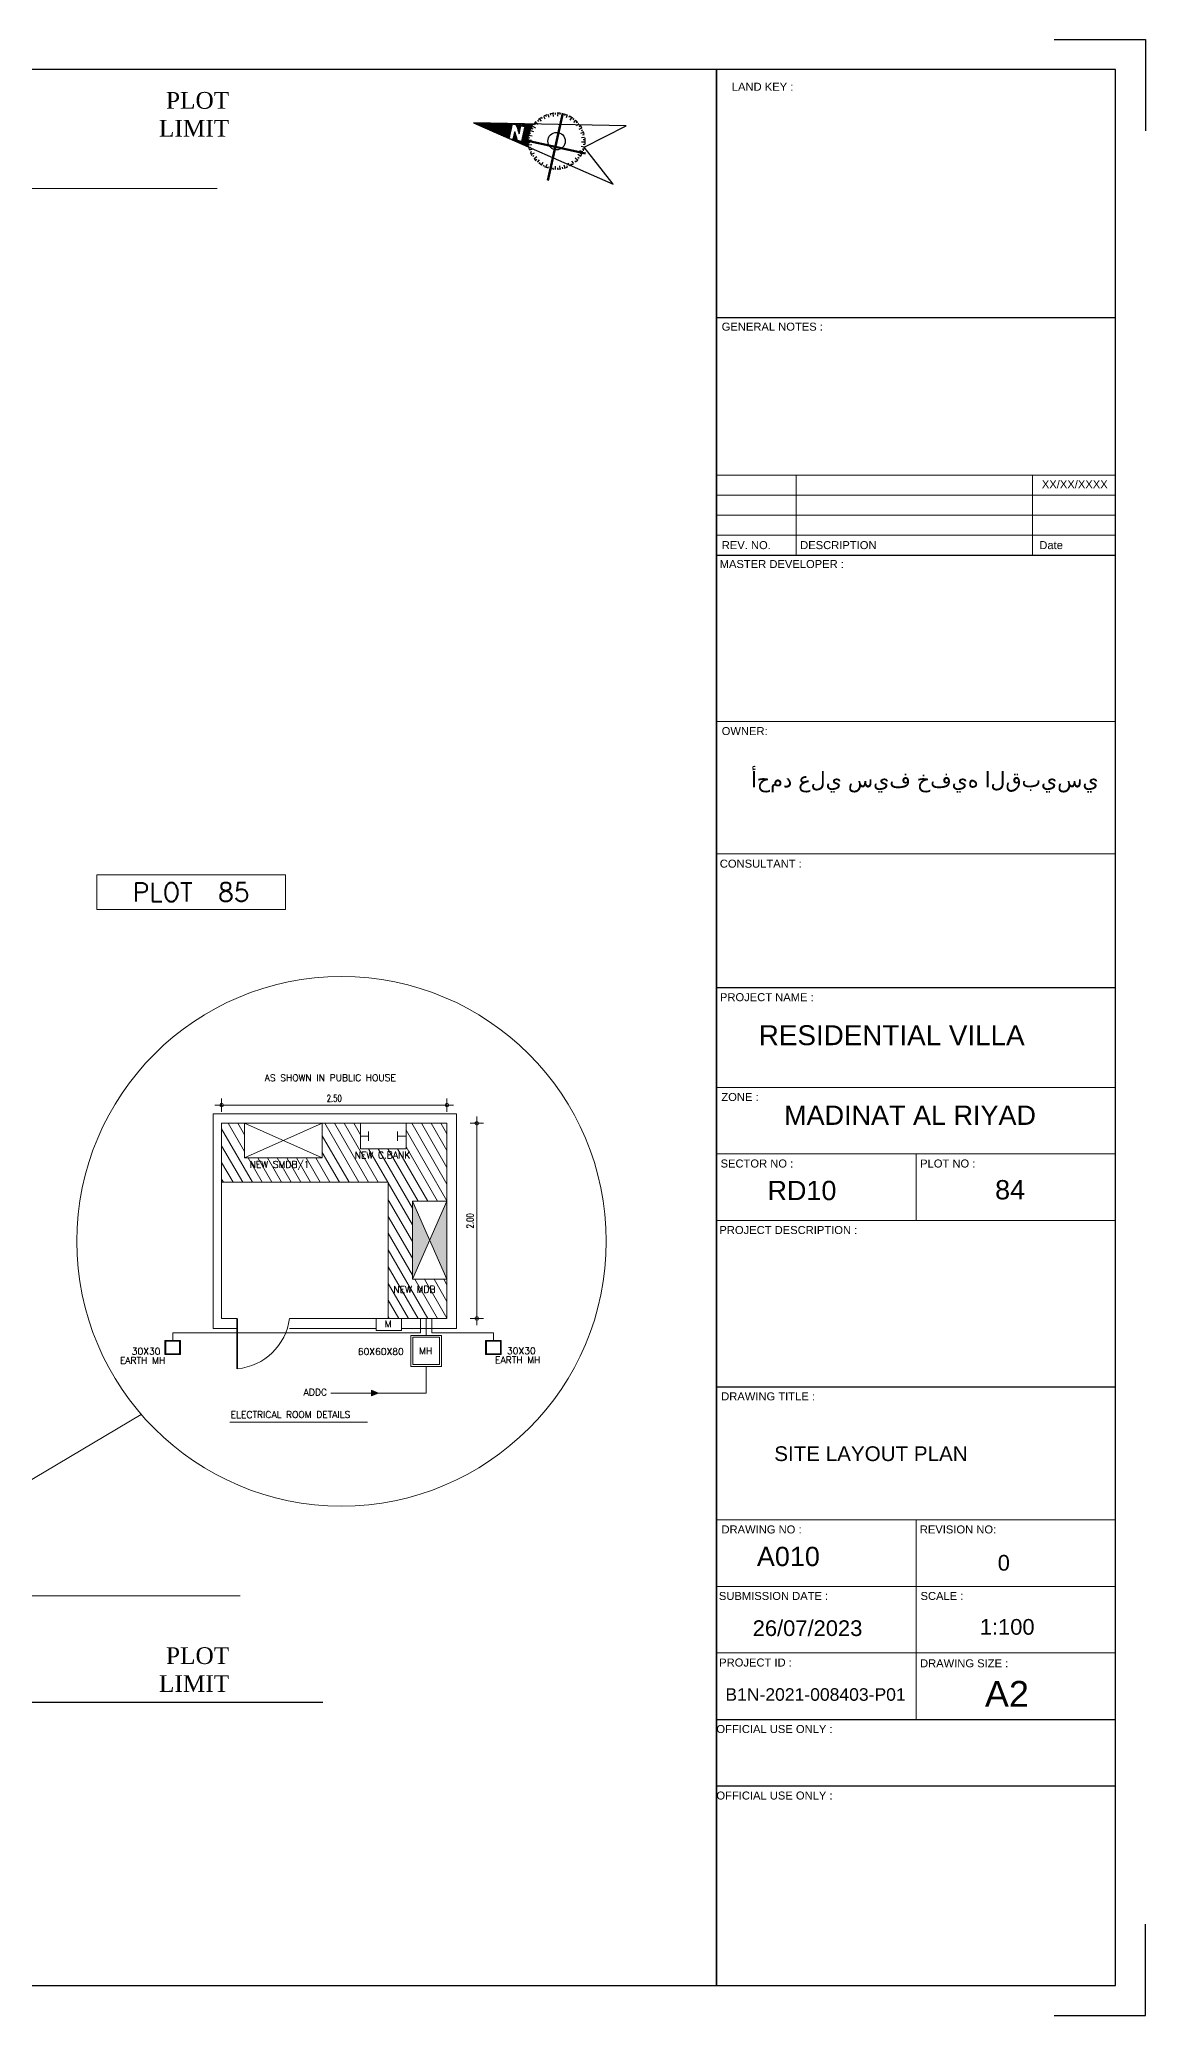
# Model space of a CAD drawing. Header units: millimetres. Extents: x -11627 to -10952, y 10244 to 10588.
# Drawn here: x -11576.9 to -11543.9, y 10439.6 to 10498.6 of the extents above; entities that cross this region are included whole.
import ezdxf
from ezdxf.enums import TextEntityAlignment as Align

# ---------------------------------------------------------------- set-up
doc = ezdxf.new("R2010")
doc.units = ezdxf.units.MM
doc.header["$PDMODE"] = 35
doc.linetypes.add('DOT', pattern=[0.25, 0, -0.25])
doc.layers.get('0').update_dxf_attribs({"lineweight": 5})
doc.layers.get('DEFPOINTS').update_dxf_attribs({"lineweight": 5})
for name, color, linetype in [('A-DETL-04', 5, 'Continuous'), ('A-PLOT LIMIT', 1, 'Continuous'), ('INSERT TEXT', 1, 'Continuous')]:
    doc.layers.add(name, color=color, linetype=linetype)
for name, color, linetype, lineweight in [('A-TEXT', 3, 'Continuous', 13), ('BORDER A1', 7, 'Continuous', 100), ('DIM IN', 191, 'Continuous', 5), ('HATCH', 8, 'Continuous', 0), ('IN LINE', 7, 'Continuous', 20), ('TEXT', 30, 'Continuous', 9), ('Title Block', 7, 'Continuous', 0)]:
    doc.layers.add(name, color=color, linetype=linetype, lineweight=lineweight)
doc.styles.add('17', font='simplex_.ttf', dxfattribs={"height": 1.7})
doc.styles.add('2', font='simplex')
doc.styles.add('Arcan Template Sheet A1$0$banda$0$BANDA AD-0705$0$ZFP', font='')
doc.styles.add('SIMPLEX', font='romans.shx', dxfattribs={"width": 0.75})
doc.styles.add('T20-100', font='ROMANS.shx', dxfattribs={"height": 0.2})
doc.styles.get('Arcan Template Sheet A1$0$banda$0$BANDA AD-0705$0$ZFP').set_extended_font_data('Swis721 BT')
doc.dimstyles.new('D100', dxfattribs={"dimtxt": 0.2, "dimasz": 0.1, "dimexe": 0.18, "dimexo": 0.0625, "dimgap": 0.1, "dimtad": 1, "dimzin": 0, "dimdsep": 46, "dimtxsty": 'SIMPLEX', "dimblk": 'DOT1', "dimcen": 0.1, "dimse1": 1, "dimse2": 1, "dimclrd": 256, "dimclre": 256, "dimclrt": 256, "dimadec": 0, "dimazin": 0, "dimtfac": 5, "dimtix": 1, "dimtmove": 2, "dimatfit": 3, "dimfxl": 1, "dimtolj": 1, "dimtzin": 0, "dimlwd": -1, "dimlwe": -1, "dimarcsym": 0})

# ---------------------------------------------------------------- blocks, each defined once
blk = doc.blocks.new('north-t')
h = blk.add_hatch()
h.set_pattern_fill('ANSI37', color=256, scale=0.25, style=0)
h.set_pattern_definition([(45, (-66.64324, -36.86213), (-0.022097087, 0.022097087), []), (135, (-66.64324, -36.86213), (-0.022097087, -0.022097087), [])])
h.paths.add_polyline_path([(-0.591, 0.27), (-1.95, 0), (-1.075, -0.174), (-1.075, 0.17), (-0.982, 0.17), (-0.875, -0.017), (-0.875, 0.17), (-0.785, 0.17), (-0.785, -0.18), (-0.878, -0.18), (-0.985, 0.007), (-0.985, -0.18), (-1.046, -0.18), (-0.591, -0.27, -0.107554), (-0.65, 0, -0.107554)])
at = {"color": 3}
for p, q in [((1.484, 0.683), (-1.95, 0)), ((0.65, 0), (1.484, 0.683)), ((-1.95, 0), (1.484, -0.683)), ((1.484, -0.683), (0.65, 0))]:
    blk.add_line(p, q, dxfattribs=at)
for p, q in [((-0.46, 0.46), (-0.435, 0.435)), ((-0.418, 0.498), (-0.37, 0.44)), ((-0.373, 0.532), (-0.353, 0.504)), ((-0.325, 0.563), (-0.288, 0.498)), ((-0.275, 0.589), (-0.26, 0.557)), ((-0.222, 0.611), (-0.197, 0.54)), ((-0.168, 0.628), (-0.159, 0.594)), ((-0.113, 0.64), (-0.1, 0.566)), ((-0.057, 0.648), (-0.054, 0.613)), ((0, 0.65), (0, 0.575)), ((0.057, 0.648), (0.054, 0.613)), ((0.113, 0.64), (0.1, 0.566)), ((0.168, 0.628), (0.159, 0.594)), ((0.222, 0.611), (0.197, 0.54)), ((0.275, 0.589), (0.26, 0.557)), ((0.325, 0.563), (0.288, 0.498)), ((0.373, 0.532), (0.353, 0.504)), ((0.418, 0.498), (0.37, 0.44)), ((0.46, 0.46), (0.435, 0.435)), ((-0.65, 0), (-0.575, 0)), ((-0.648, 0.057), (-0.613, 0.054)), ((-0.64, 0.113), (-0.566, 0.1)), ((-0.628, 0.168), (-0.594, 0.159)), ((-0.611, 0.222), (-0.54, 0.197)), ((-0.589, 0.275), (-0.557, 0.26)), ((-0.563, 0.325), (-0.498, 0.288)), ((-0.532, 0.373), (-0.504, 0.353)), ((-0.498, 0.418), (-0.44, 0.37)), ((0.498, 0.418), (0.44, 0.37)), ((0.563, 0.325), (0.498, 0.288)), ((0.532, 0.373), (0.504, 0.353)), ((0.611, 0.222), (0.54, 0.197)), ((0.589, 0.275), (0.557, 0.26)), ((0.64, 0.113), (0.566, 0.1)), ((0.65, 0), (0.575, 0)), ((0.628, 0.168), (0.594, 0.159)), ((0.648, 0.057), (0.613, 0.054)), ((-0.648, -0.057), (-0.613, -0.054)), ((-0.64, -0.113), (-0.566, -0.1)), ((-0.628, -0.168), (-0.594, -0.159)), ((-0.611, -0.222), (-0.54, -0.197)), ((-0.589, -0.275), (-0.557, -0.26)), ((-0.563, -0.325), (-0.498, -0.288)), ((-0.532, -0.373), (-0.504, -0.353)), ((-0.498, -0.418), (-0.44, -0.37)), ((-0.46, -0.46), (-0.435, -0.435)), ((-0.418, -0.498), (-0.37, -0.44)), ((0.418, -0.498), (0.37, -0.44)), ((0.46, -0.46), (0.435, -0.435)), ((0.498, -0.418), (0.44, -0.37)), ((0.563, -0.325), (0.498, -0.288)), ((0.532, -0.373), (0.504, -0.353)), ((0.611, -0.222), (0.54, -0.197)), ((0.589, -0.275), (0.557, -0.26)), ((0.64, -0.113), (0.566, -0.1)), ((0.628, -0.168), (0.594, -0.159)), ((0.648, -0.057), (0.613, -0.054)), ((-0.373, -0.532), (-0.353, -0.504)), ((-0.325, -0.563), (-0.288, -0.498)), ((-0.275, -0.589), (-0.26, -0.557)), ((-0.222, -0.611), (-0.197, -0.54)), ((-0.168, -0.628), (-0.159, -0.594)), ((-0.113, -0.64), (-0.1, -0.566)), ((-0.057, -0.648), (-0.054, -0.613)), ((0, -0.65), (0, -0.575)), ((0.057, -0.648), (0.054, -0.613)), ((0.113, -0.64), (0.1, -0.566)), ((0.168, -0.628), (0.159, -0.594)), ((0.222, -0.611), (0.197, -0.54)), ((0.275, -0.589), (0.26, -0.557)), ((0.325, -0.563), (0.288, -0.498)), ((0.373, -0.532), (0.353, -0.504))]:
    blk.add_line(p, q)
blk.add_lwpolyline([(-0.878, -0.18), (-0.985, 0.007), (-0.985, -0.18), (-1.075, -0.18), (-1.075, 0.17), (-0.982, 0.17), (-0.875, -0.017), (-0.875, 0.17), (-0.785, 0.17), (-0.785, -0.18)], close=True, dxfattribs=at)
at = {"color": 3, "linetype": 'DOT', "ltscale": 0.15}
blk.add_circle((0, 0), 0.65, dxfattribs=at)
blk.add_circle((0, 0), 0.2)
at = {"style": '17', "flags": 4}
blk.add_attdef('+', text='', height=1.849, dxfattribs=at).set_placement((0, 0), align=Align.MIDDLE)
blk = doc.blocks.new('ADM FRAME-A2')
at = {"layer": 'BORDER A1', "lineweight": 30}
blk.add_line((-11.557, 35.958), (-3.539, 35.958), dxfattribs=at)
at = {"layer": 'BORDER A1', "lineweight": 25}
for p, q in [((-11.557, 31.188), (-3.542, 31.188)), ((-11.557, 22.502), (-3.539, 22.502)), ((-11.557, 14.484), (-3.539, 14.484)), ((-11.557, 7.802), (-3.539, 7.802)), ((-11.557, 7.802), (-3.539, 7.802)), ((-11.557, 6.466), (-3.539, 6.466))]:
    blk.add_line(p, q, dxfattribs=at)
for points in [[(-4.771, 41.545), (-2.938, 41.545), (-2.938, 39.712)], [(-4.771, 1.856), (-2.938, 1.856), (-2.938, 3.689)]]:
    blk.add_lwpolyline(points, dxfattribs=at)
for points in [[(-58.529, 2.457), (-11.557, 2.457), (-11.557, 40.943), (-58.529, 40.943)], [(-3.539, 2.457), (-3.539, 40.943), (-11.557, 40.943), (-11.557, 2.457)]]:
    blk.add_lwpolyline(points, close=True, dxfattribs=at)
at = {"layer": 'IN LINE'}
for p, q in [((-3.542, 32.796), (-11.557, 32.796)), ((-9.953, 31.188), (-9.953, 32.796)), ((-5.207, 31.188), (-5.207, 32.796)), ((-3.542, 32.394), (-11.557, 32.394)), ((-3.542, 31.992), (-11.557, 31.992)), ((-3.542, 31.59), (-11.557, 31.59)), ((-3.539, 27.847), (-11.557, 27.847)), ((-11.557, 25.185), (-3.539, 25.185)), ((-11.557, 20.497), (-3.539, 20.497)), ((-11.557, 19.161), (-3.539, 19.161)), ((-7.548, 19.161), (-7.548, 17.825)), ((-11.557, 17.825), (-3.539, 17.825)), ((-11.557, 11.811), (-3.539, 11.811)), ((-7.548, 11.811), (-7.548, 7.802)), ((-11.557, 10.475), (-3.539, 10.475)), ((-11.557, 9.139), (-3.539, 9.139))]:
    blk.add_line(p, q, dxfattribs=at)
at = {"layer": 'BORDER A1', "lineweight": 0, "style": 'Arcan Template Sheet A1$0$banda$0$BANDA AD-0705$0$ZFP'}
blk.add_text('LAND KEY :', height=0.1608, dxfattribs=at).set_placement((-10.631, 40.596), align=Align.MIDDLE_CENTER)
at = {"layer": 'INSERT TEXT', "style": 'Arcan Template Sheet A1$0$banda$0$BANDA AD-0705$0$ZFP'}
for s, height, p in [('XX/XX/XXXX', 0.1608, (-4.359, 32.611)), ('RESIDENTIAL VILLA', 0.4, (-8.037, 21.545)), ('0', 0.315, (-5.785, 10.948)), ('26/07/2023', 0.3151, (-9.728, 9.635)), ('1:100', 0.3151, (-5.717, 9.661)), ('A2', 0.5184, (-5.722, 8.315))]:
    blk.add_text(s, height=height, dxfattribs=at).set_placement(p, align=Align.MIDDLE_CENTER)
for s, height, p in [('MADINAT AL RIYAD', 0.388, (-10.198, 19.744)), ('RD10', 0.388, (-10.533, 18.232)), ('84', 0.388, (-5.96, 18.247)), ('B1N-2021-008403-P01', 0.25208, (-11.378, 8.177))]:
    blk.add_text(s, height=height, dxfattribs=at).set_placement(p)
at = {"layer": 'INSERT TEXT', "insert": (-7.371, 26.84), "char_height": 0.3151, "width": 7.01945, "attachment_point": 2, "style": 'Arcan Template Sheet A1$0$banda$0$BANDA AD-0705$0$ZFP'}
blk.add_mtext('{\\fArial|b0|i0|c178|p34;أحمد علي سيف خفيه القبيسي}', dxfattribs=at)
at = {"layer": 'TEXT', "style": 'Arcan Template Sheet A1$0$banda$0$BANDA AD-0705$0$ZFP'}
for s, height, p in [('GENERAL NOTES :', 0.16076, (-10.436, 35.777)), ('REV. NO.', 0.1608, (-10.958, 31.389)), ('DESCRIPTION', 0.16076, (-9.109, 31.389)), ('Date', 0.1608, (-4.834, 31.389)), ('MASTER DEVELOPER :', 0.16076, (-10.245, 31.009)), ('OWNER:', 0.1608, (-10.991, 27.654)), ('CONSULTANT :', 0.16076, (-10.667, 24.991)), ('PROJECT NAME :', 0.16076, (-10.546, 22.309)), ('ZONE :', 0.1608, (-11.085, 20.304)), ('SECTOR NO :', 0.16076, (-10.745, 18.968)), ('PLOT NO :', 0.1608, (-6.911, 18.968)), ('PROJECT DESCRIPTION :', 0.16076, (-10.114, 17.632)), ('DRAWING TITLE :', 0.16076, (-10.521, 14.291)), ('DRAWING NO :', 0.16076, (-10.652, 11.618)), ('REVISION NO:', 0.16076, (-6.705, 11.618)), ('SUBMISSION DATE :', 0.16076, (-10.411, 10.282)), ('SCALE :', 0.1608, (-7.027, 10.282)), ('PROJECT ID :', 0.16076, (-10.773, 8.945)), ('DRAWING SIZE :', 0.16076, (-6.582, 8.929)), ('OFFICIAL USE ONLY :', 0.16076, (-10.392, 7.609)), ('OFFICIAL USE ONLY :', 0.16076, (-10.392, 6.273))]:
    blk.add_text(s, height=height, dxfattribs=at).set_placement(p, align=Align.MIDDLE_CENTER)
blk = doc.blocks.new('DOT1')
at = {"color": 0}
for p, q in [((-2, 0), (2, 0)), ((0, -2), (0, 2))]:
    blk.add_line(p, q, dxfattribs=at)
blk.add_circle((0, 0), 0.54, dxfattribs=at)
blk = doc.blocks.new('*D831')
at = {"layer": 'DEFPOINTS', "color": 0, "transparency": 16777216}
for p in [(-11564.742, 10466.263), (-11564.742, 10460.44), (-11563.853, 10460.44)]:
    blk.add_point(p, dxfattribs=at)
at = {"layer": 'DIM IN', "transparency": 16777216}
blk.add_line((-11563.853, 10466.163), (-11563.853, 10460.54), dxfattribs=at)
at = {"layer": 'DIM IN', "transparency": 16777216, "xscale": 0.1, "yscale": 0.1, "zscale": 0.1}
for p, rotation in [((-11563.853, 10466.263), 90), ((-11563.853, 10460.44), 270)]:
    blk.add_blockref('DOT1', p, dxfattribs=dict(at, rotation=rotation))
at = {"layer": 'DIM IN', "transparency": 16777216, "insert": (-11564.053, 10463.351), "char_height": 0.2, "attachment_point": 5, "rotation": 90, "style": 'SIMPLEX'}
blk.add_mtext('\\A1;{\\C7;2.00}', dxfattribs=at)
blk = doc.blocks.new('*D832')
at = {"layer": 'DEFPOINTS', "color": 0, "transparency": 16777216}
for p in [(-11571.467, 10466.807), (-11571.467, 10466.263), (-11564.742, 10466.263)]:
    blk.add_point(p, dxfattribs=at)
at = {"layer": 'DIM IN', "transparency": 16777216}
blk.add_line((-11564.842, 10466.807), (-11571.367, 10466.807), dxfattribs=at)
at = {"layer": 'DIM IN', "transparency": 16777216, "xscale": 0.1, "yscale": 0.1, "zscale": 0.1, "rotation": 180}
blk.add_blockref('DOT1', (-11571.467, 10466.807), dxfattribs=at)
at = {"layer": 'DIM IN', "transparency": 16777216, "xscale": 0.1, "yscale": 0.1, "zscale": 0.1}
blk.add_blockref('DOT1', (-11564.742, 10466.807), dxfattribs=at)
at = {"layer": 'DIM IN', "transparency": 16777216, "insert": (-11568.105, 10467.007), "char_height": 0.2, "attachment_point": 5, "style": 'SIMPLEX'}
blk.add_mtext('\\A1;{\\C7;2.50}', dxfattribs=at)

msp = doc.modelspace()

# ---------------------------------------------------------------- hatches: boundary and pattern name
at = {"layer": 'DIM IN'}
h = msp.add_hatch(dxfattribs=at)
h.set_pattern_fill('ANSI31', scale=2, angle=75)
h.set_pattern_definition([(120, (-11712.782, 9656.35925), (-0.21650635, -0.125), [])])
h.paths.add_polyline_path([(-11565.774, 10463.936), (-11564.742, 10463.936), (-11564.742, 10466.263), (-11565.961, 10466.263), (-11565.961, 10465.5), (-11567.324, 10465.5), (-11567.324, 10466.263), (-11568.462, 10466.263), (-11568.462, 10465.231), (-11570.788, 10465.231), (-11570.788, 10466.263), (-11571.467, 10466.263), (-11571.467, 10464.506), (-11566.495, 10464.506), (-11566.495, 10460.44), (-11564.742, 10460.44), (-11564.742, 10461.61), (-11565.774, 10461.61)])
h.paths.add_polyline_path([(-11567.51, 10465.165), (-11565.582, 10465.167), (-11565.582, 10465.467), (-11567.511, 10465.465)], flags=24)
h.paths.add_polyline_path([(-11570.672, 10464.792), (-11568.606, 10464.795), (-11568.606, 10465.252), (-11570.673, 10465.249)], flags=24)
h.paths.add_polyline_path([(-11566.356, 10461.157), (-11564.875, 10461.159), (-11564.876, 10461.459), (-11566.357, 10461.457)], flags=24)
h = msp.add_hatch(color=7, dxfattribs=at)
h.dxf.hatch_style = 1
h.paths.add_polyline_path([(-11564.742, 10461.61), (-11565.258, 10462.773), (-11564.742, 10463.936)])
h.paths.add_polyline_path([(-11565.774, 10463.936), (-11565.258, 10462.773), (-11565.774, 10461.61)])
h = msp.add_hatch(color=7, dxfattribs=at)
h.dxf.hatch_style = 1
h.paths.add_polyline_path([(-11566.995, 10458.211), (-11566.995, 10458.295), (-11566.786, 10458.211)])
h.paths.add_polyline_path([(-11566.995, 10458.126), (-11566.995, 10458.211), (-11566.786, 10458.211)])

# ---------------------------------------------------------------- linework, layer by layer
at = {"layer": 'A-PLOT LIMIT'}
msp.add_line((-11589.681, 10448.991), (-11568.448, 10448.991), dxfattribs=at)
at = {"layer": 'A-TEXT', "linetype": 'ByBlock'}
msp.add_lwpolyline([(-11575.193, 10473.673), (-11569.564, 10473.673), (-11569.564, 10472.646), (-11575.193, 10472.646)], close=True, dxfattribs=at)
at = {"layer": 'DIM IN'}
for p, q in [((-11580.778, 10494.159), (-11571.601, 10494.159)), ((-11580.778, 10452.159), (-11570.917, 10452.159))]:
    msp.add_line(p, q, dxfattribs=at)
at = {"layer": 'DIM IN', "color": 7}
for p, q in [((-11568.462, 10466.263), (-11570.788, 10465.231)), ((-11570.788, 10466.263), (-11568.462, 10465.231)), ((-11567.324, 10465.881), (-11567.083, 10465.881)), ((-11567.083, 10466.022), (-11567.083, 10465.741)), ((-11566.217, 10466.022), (-11566.217, 10465.741)), ((-11566.217, 10465.881), (-11565.961, 10465.881)), ((-11571.467, 10464.506), (-11566.495, 10464.506)), ((-11566.495, 10460.44), (-11566.495, 10464.506)), ((-11565.774, 10463.936), (-11564.742, 10461.61)), ((-11565.774, 10461.61), (-11564.742, 10463.936)), ((-11571.014, 10460.44), (-11571.014, 10458.938)), ((-11570.994, 10460.44), (-11570.994, 10458.938)), ((-11565.527, 10460.44), (-11565.527, 10460.012)), ((-11565.359, 10459.931), (-11565.359, 10460.44)), ((-11565.195, 10460.012), (-11565.195, 10460.44)), ((-11565.527, 10460.012), (-11572.927, 10460.012)), ((-11572.927, 10459.781), (-11572.927, 10460.012)), ((-11565.195, 10460.012), (-11563.353, 10460.012)), ((-11563.353, 10459.781), (-11563.353, 10460.012)), ((-11565.359, 10459.006), (-11565.359, 10458.211)), ((-11565.359, 10458.211), (-11568.212, 10458.211)), ((-11566.786, 10458.211), (-11566.995, 10458.295)), ((-11566.995, 10458.126), (-11566.995, 10458.295)), ((-11566.786, 10458.211), (-11566.995, 10458.126)), ((-11571.222, 10457.343), (-11567.115, 10457.343))]:
    msp.add_line(p, q, dxfattribs=at)
for points in [[(-11571.014, 10460.144), (-11571.716, 10460.144), (-11571.716, 10466.548), (-11564.453, 10466.548), (-11564.453, 10460.144), (-11566.094, 10460.144)], [(-11571.014, 10460.44), (-11571.467, 10460.44), (-11571.467, 10466.263), (-11564.742, 10466.263), (-11564.742, 10460.44), (-11569.442, 10460.44)], [(-11566.851, 10460.144), (-11569.442, 10460.144)]]:
    msp.add_lwpolyline(points, dxfattribs=at)
for points in [[(-11568.462, 10465.231), (-11568.462, 10466.263), (-11570.788, 10466.263), (-11570.788, 10465.231)], [(-11567.324, 10466.263), (-11565.961, 10466.263), (-11565.961, 10465.5), (-11567.324, 10465.5)], [(-11564.742, 10463.936), (-11565.774, 10463.936), (-11565.774, 10461.61), (-11564.742, 10461.61)], [(-11566.851, 10460.44), (-11566.094, 10460.44), (-11566.094, 10460.083), (-11566.851, 10460.083)], [(-11573.161, 10459.781), (-11572.693, 10459.781), (-11572.693, 10459.36), (-11573.161, 10459.36)], [(-11565.819, 10459.931), (-11564.9, 10459.931), (-11564.9, 10459.006), (-11565.819, 10459.006)], [(-11565.763, 10459.876), (-11564.963, 10459.876), (-11564.963, 10459.069), (-11565.763, 10459.069)], [(-11563.587, 10459.781), (-11563.119, 10459.781), (-11563.119, 10459.36), (-11563.587, 10459.36)], [(-11573.137, 10459.758), (-11572.721, 10459.758), (-11572.721, 10459.385), (-11573.137, 10459.385)], [(-11563.563, 10459.758), (-11563.146, 10459.758), (-11563.146, 10459.385), (-11563.563, 10459.385)]]:
    msp.add_lwpolyline(points, close=True, dxfattribs=at)
msp.add_arc((-11571.158, 10460.66), 1.73, 275.41455, 352.69172, dxfattribs=at)
at = {"layer": 'HATCH', "ltscale": 0.5}
msp.add_line((-11573.864, 10457.574), (-11580.978, 10453.352), dxfattribs=at)
msp.add_circle((-11567.886, 10462.741), 7.901, dxfattribs=at)

# ---------------------------------------------------------------- block references
at = {"layer": 'A-DETL-04', "color": 7, "xscale": 1.300000000000001, "yscale": 1.300000000000001, "zscale": 1.300000000000001, "rotation": 347.657486586691}
msp.add_blockref('north-t', (-11561.471, 10495.569), dxfattribs=at).add_auto_attribs({'+': '+'})
at = {"layer": 'Title Block', "xscale": 1.485590213708992, "yscale": 1.485590213708992, "zscale": 1.485590213708992}
msp.add_blockref('ADM FRAME-A2', (-11539.528, 10436.884), dxfattribs=at)

# ---------------------------------------------------------------- texts
at = {"layer": 'A-TEXT', "style": 'SIMPLEX'}
msp.add_text('PLOT  85', height=0.5502, dxfattribs=at).set_placement((-11572.378, 10473.159), align=Align.MIDDLE_CENTER)
at = {"layer": 'INSERT TEXT', "style": 'Arcan Template Sheet A1$0$banda$0$BANDA AD-0705$0$ZFP'}
msp.add_text('SITE LAYOUT PLAN', height=0.44, dxfattribs=at).set_placement((-11552.087, 10456.404), align=Align.MIDDLE_CENTER)
msp.add_text('A010', height=0.5764, dxfattribs=at).set_placement((-11555.492, 10453.05))
at = {"layer": 'TEXT', "color": 7, "style": 'T20-100'}
for s, p in [('AS SHOWN IN PUBLIC HOUSE', (-11570.181, 10467.519)), ('NEW SMDB/1', (-11570.634, 10464.935)), ('NEW C.BANK', (-11567.498, 10465.215)), ('NEW MDB', (-11566.344, 10461.207)), ('M', (-11566.596, 10460.175)), ('EARTH MH', (-11574.504, 10459.086)), ('30X30', (-11574.149, 10459.359)), ('60X60X80', (-11567.401, 10459.349)), ('MH', (-11565.577, 10459.371)), ('EARTH MH', (-11563.305, 10459.1)), ('30X30', (-11562.95, 10459.373)), ('ADDC', (-11569.018, 10458.138)), ('ELECTRICAL ROOM DETAILS ', (-11571.197, 10457.468))]:
    msp.add_text(s, height=0.2, rotation=0.06791, dxfattribs=at).set_placement(p)
at = {"layer": 'TEXT', "char_height": 0.5, "width": 15.33424, "style": '2'}
for insert, attachment_point in [((-11571.24, 10495.703), 9), ((-11571.24, 10450.628), 3)]:
    msp.add_mtext('{\\fTimes New Roman|b0|i0|c0|p18;PLOT \\PLIMIT}', dxfattribs=dict(at, insert=insert, attachment_point=attachment_point))

# ---------------------------------------------------------------- dimensions: what is measured, and where the dimension line sits
at = {"layer": 'DIM IN', "color": 7}
for base, p2, angle, text, picture, middle in [((-11571.467, 10466.807), (-11571.467, 10466.263), 180, '{\\C7;2.50}', '*D832', (-11568.105, 10467.007)), ((-11563.853, 10460.44), (-11564.742, 10460.44), 90, '{\\C7;2.00}', '*D831', (-11564.053, 10463.351))]:
    dim = msp.add_linear_dim(base=base, p1=(-11564.742, 10466.263), p2=p2, angle=angle, text=text, dimstyle='D100', dxfattribs=at)
    dim.commit()
    dim.dimension.update_dxf_attribs({"geometry": picture, "text_midpoint": middle})

doc.saveas('drawing.dxf')
